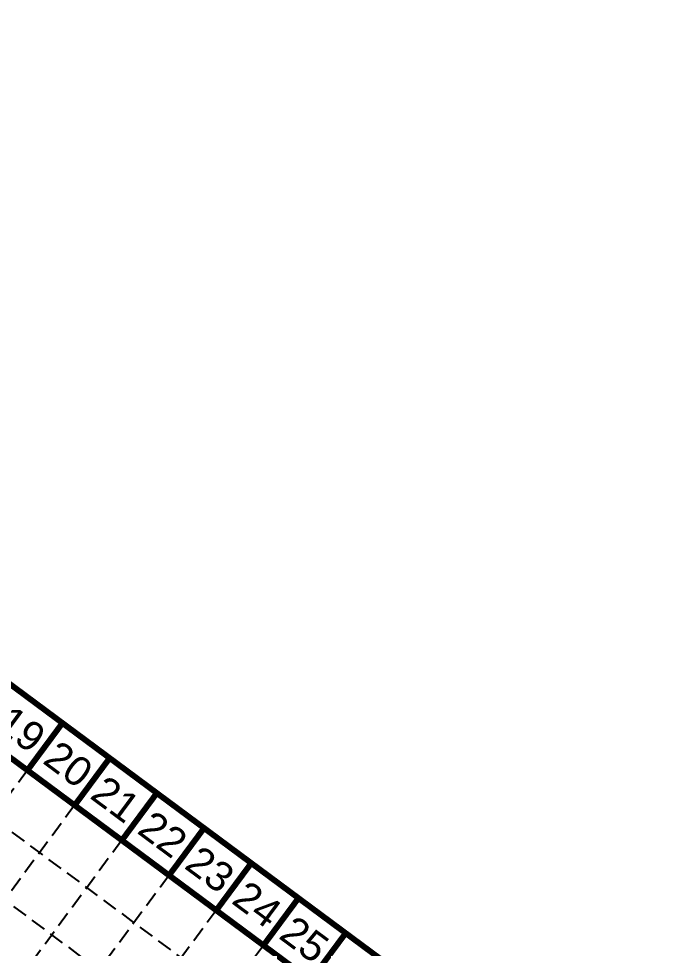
# Model space of a CAD drawing. Header units: feet. Extents: x 2260 to 6199, y 3666 to 7344.
# Drawn here: x 4309 to 4883, y 6517 to 7344 of the extents above; entities that cross this region are included whole.
import ezdxf
from ezdxf.enums import TextEntityAlignment as Align

# ---------------------------------------------------------------- set-up
doc = ezdxf.new("R2010")
doc.units = ezdxf.units.FT
doc.header["$LTSCALE"] = 40
doc.header["$MEASUREMENT"] = 0
doc.linetypes.add('HIDDEN', pattern=[0.375, 0.25, -0.125])
doc.layers.add('BASE', color=7, linetype='CONTINUOUS')
doc.layers.add('GRID', color=254, linetype='HIDDEN')
doc.styles.get("Standard").update_dxf_attribs({"font": 'ARIAL.TTF'})

msp = doc.modelspace()

# ---------------------------------------------------------------- linework, layer by layer
at = {"layer": 'BASE', "const_width": 5.22}
for points in [[(2264.05, 5660.88), (4950.44, 3669.48), (6195.06, 5348.47), (3508.68, 7339.87)], [(2337.14, 5671.74), (4939.58, 3742.57), (6121.97, 5337.61), (3519.54, 7266.78)]]:
    msp.add_lwpolyline(points, close=True, dxfattribs=at)
for points in [[(4317.06, 6675.58), (4348.17, 6717.55)], [(4359.03, 6644.46), (4390.15, 6686.44)], [(4401.01, 6613.35), (4432.12, 6655.32)], [(4442.98, 6582.23), (4474.1, 6624.21)], [(4484.96, 6551.12), (4516.07, 6593.09)], [(4526.93, 6520), (4558.05, 6561.98)], [(4568.91, 6488.89), (4600.02, 6530.86)]]:
    msp.add_lwpolyline(points, dxfattribs=at)
at = {"layer": 'GRID', "linetype": 'HIDDEN', "ltscale": 1.35}
for p, q in [((3489.87, 7223.52), (6092.3, 5294.35)), ((3458.75, 7181.54), (6061.18, 5252.37)), ((4317.06, 6675.58), (3227.87, 5206.28)), ((4359.03, 6644.46), (3269.85, 5175.16)), ((4401.01, 6613.35), (3311.82, 5144.05)), ((4442.98, 6582.23), (3353.8, 5112.93)), ((4484.96, 6551.12), (3395.77, 5081.82)), ((4526.93, 6520), (3437.75, 5050.7))]:
    msp.add_line(p, q, dxfattribs=at)

# ---------------------------------------------------------------- texts
at = {"layer": 'BASE'}
for s, p in [('19', (4311.63, 6712.13)), ('20', (4353.6, 6681.01)), ('21', (4395.58, 6649.89)), ('22', (4437.55, 6618.78)), ('23', (4479.53, 6587.66)), ('24', (4521.5, 6556.55)), ('25', (4563.48, 6525.43))]:
    msp.add_text(s, height=26.125, rotation=323.45063, dxfattribs=at).set_placement(p, align=Align.MIDDLE_CENTER)

doc.saveas('drawing.dxf')
